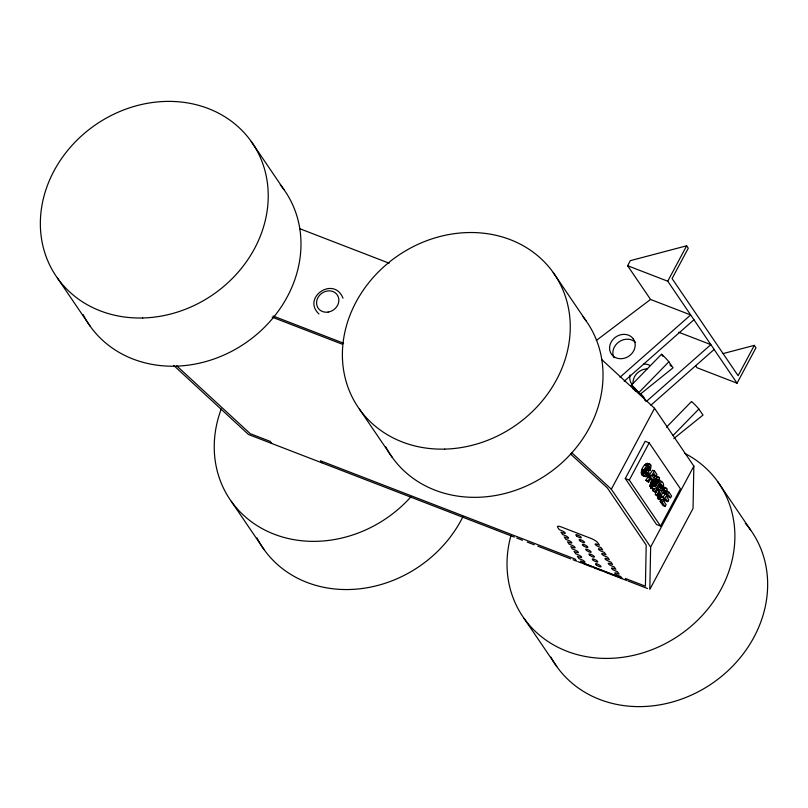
<?xml version="1.0" encoding="UTF-8"?>
<svg xmlns="http://www.w3.org/2000/svg" width="808" height="808" viewBox="0 0 808 808"><rect width="100%" height="100%" fill="white"/><g stroke="black" fill="none" stroke-linecap="round" stroke-linejoin="round"><path stroke-width="1.21" d="M649.824 589.406L650.642 547.056L693.85 466.135L654.541 408.303L601.889 359.701M693.85 466.135L693.032 508.484L650.42 588.295M645.4 469.044L647.41 469.822L649.026 472.205L645.531 476.589C637.138 476.336 643.229 461.772 648.531 463.994M645.531 476.589C637.027 472.811 654.753 455.126 650.167 470.519L647.329 468.963L647.541 465.863L649.551 466.64L649.339 469.741L650.167 470.519M655.207 486.416L653.207 485.648L655.47 482.689L656.389 479.326L658.399 480.104L658.055 482.204L655.207 486.416L653.632 486.578C652.864 483.972 655.389 478.902 658.177 479.437L658.399 480.104M660.156 499.021L658.409 499.102L657.661 497.566L657.712 495.981L659.712 496.758C658.55 500.122 662.59 501.233 663.863 498.132L663.297 496.678L661.287 495.9L660.611 496.678L662.611 497.455L663.297 496.678M650.046 485.648L652.056 479.851L654.066 480.629L656.46 477.669L658.702 477.063C661.762 481.093 656.399 491.961 650.834 487.971L650.046 485.648L652.056 486.426L652.844 488.749M652.056 486.426L654.066 480.629M659.055 487.628C662.439 480.629 663.802 491.971 659.419 486.891L661.227 484.184L662.297 485.83M658.116 496.253L656.106 495.476L655.308 494.294L656.955 488.85L658.964 489.618L657.308 495.072L658.116 496.253L659.833 490.274C663.721 490.981 665.156 483.305 661.611 481.396L659.601 480.629M666.226 494.334L663.388 492.718L663.701 489.86L665.711 490.638L665.398 493.496L666.226 494.334C670.377 483.154 659.712 489.921 659.712 496.758M648.157 469.741L648.511 468.822M664.226 493.557L664.6 492.688M619.978 377.275L690.678 314.948L650.551 299.455L627.614 265.721L630.321 260.661L686.649 245.804L688.285 248.218L672.084 278.558L738.108 375.7L754.319 345.359L755.965 347.783L737.058 383.194L696.93 367.701L695.547 365.65M737.058 383.194L667.751 281.214L686.649 245.804M650.642 547.056L611.333 489.224L654.541 408.303M625.281 478.528L645.158 441.289L649.178 442.845L680.437 488.84L660.56 526.079L656.54 524.523L625.281 478.528L629.291 480.073L660.56 526.079M629.291 480.073L649.178 442.845M659.257 491.84L660.288 490.103M645.198 472.094L644.198 473.589L646.208 474.367L647.208 472.862L646.279 471.498L644.269 470.731L645.198 472.094L647.208 472.862M646.279 471.498L647.41 469.822M655.965 476.427L654.167 473.791L652.551 476.215L654.308 478.801L653.177 480.487L651.43 477.902L648.561 482.194L645.804 480.316L652.541 470.236L654.551 471.014L657.086 474.75L655.965 476.427L653.955 475.649M649.087 477.659L650.359 475.75L648.986 473.72L647.713 475.629L649.087 477.659L647.087 476.882M648.561 482.194L647.814 481.093L654.551 471.014M658.964 489.618L658.409 488.406L655.621 492.577L652.864 490.709L654.217 488.689M655.621 492.577L654.874 491.476L661.611 481.396M662.863 497.415L666.903 491.365L668.913 492.143L671.6 496.092L670.468 497.779L668.529 494.92L667.004 497.213L668.883 499.98L667.751 501.657L665.873 498.9L664.025 501.606L666.135 504.707L665.004 506.394L663.004 505.616L660.166 501.445L661.51 499.435M665.004 506.394L662.176 502.223L668.913 492.143M633.078 387.699L631.321 385.234L661.52 354.268L661.994 354.631A9.666 0.768 47.7 0 1 667.953 360.631L673.054 367.791L639.936 394.456M668.933 361.731L638.734 392.688L638.179 391.991A6.444 0.515 47.7 0 0 631.3 385.073L631.321 385.234M666.479 427.18L691.496 401.526L691.971 401.889A9.666 0.768 47.7 0 1 697.93 407.878L703.031 415.049L673.811 438.572M673.024 435.522L698.91 408.979M653.601 477.75L656.025 476.144L657.53 477.376M624.19 381.265L693.951 319.766M646.754 401.142L710.858 344.632L678.75 332.239M650.965 405.131L714.131 349.45M596.294 340.481L650.551 299.455M662.611 497.455L661.176 497.657L661.368 495.041L664.186 490.759L665.711 490.638M652.531 488.082L650.834 487.971M665.024 488.375L664.166 487.365L662.903 487.466L664.903 488.244M723.15 353.571L754.319 345.359M643.532 475.811L646.137 476.528M646.208 474.367L644.633 473.023L644.956 471.054L647.915 466.59L649.551 466.64M627.614 265.721L667.751 281.214M299.728 228.684L389.163 263.206M273.134 316.019L343.572 343.208M272.165 317.14L342.602 344.329M647.38 463.297L650.198 464.378M646.905 463.378L650.531 464.762M646.39 463.6L648.4 464.378M648.794 464.489L650.804 465.256M645.855 463.964L647.865 464.741M645.289 464.469L647.299 465.246M644.693 465.115L646.703 465.893M647.764 466.398L649.763 467.175M647.794 467.105L649.804 467.872M647.652 467.963L649.662 468.731M647.329 468.963L649.339 469.741M642.229 469.125L644.239 469.903M641.784 470.266L643.794 471.044M657.258 476.831L659.257 477.599M641.481 471.347L643.491 472.125M641.32 472.377L643.32 473.155M656.167 478.669L658.177 479.437M641.3 473.084L643.299 473.862M641.38 473.73L643.38 474.498M641.562 474.316L643.572 475.084M656.349 480.275L658.358 481.053M641.845 474.831L643.855 475.609M656.227 480.841L658.237 481.619M656.045 481.427L658.055 482.204M651.177 479.71L653.177 480.487M651.49 480.841L653.5 481.619M655.47 482.689L657.48 483.467M660.378 485.426L662.378 486.204M650.955 481.962L652.965 482.729M645.804 480.316L647.814 481.093M654.783 483.83L656.793 484.598M660.288 485.992L662.297 486.759M663.782 487.274L666.499 488.345M663.358 487.315L666.782 488.668M660.045 486.578L662.055 487.355M650.501 483.174L652.51 483.941M664.418 488.527L661.904 488.173L663.913 488.941M653.995 484.861L655.995 485.628M659.742 487.052L661.752 487.82M659.409 487.406L661.409 488.184M650.177 484.416L652.187 485.194M663.903 490.345L665.903 491.123M663.923 490.961L665.923 491.739M656.904 488.466L658.904 489.244M650.066 486.224L652.066 487.002M663.752 491.749L665.762 492.526M650.147 486.749L652.157 487.517M656.833 489.648L658.843 490.416M650.521 487.608L654.046 489.032M663.388 492.718L665.398 493.496M651.197 488.204L653.601 489.072M652.864 490.709L654.874 491.476M660.692 493.749L658.682 492.981L658.237 494.052L660.247 494.819M668.469 497.011L670.468 497.779M657.914 495.051L659.924 495.829M655.308 494.294L657.308 495.072M657.631 496.819L659.631 497.597M657.661 497.566L659.671 498.344M667.751 501.657L665.741 500.889L664.489 499.041M657.813 498.203L659.823 498.98M659.651 499.263L661.661 500.041M658.086 498.748L660.096 499.526M658.409 499.102L661.197 500.142M660.166 501.445L662.176 502.223M581.609 562.469L621.867 578.053L581.74 562.56L580.619 561.045L583.124 562.014A2.959 0.758 28.1 0 0 584.81 561.782A2.959 0.758 28.1 0 0 581.487 559.611L578.982 558.641L577.346 556.227L579.851 557.197A2.959 0.758 28.1 0 0 581.538 556.965A2.959 0.758 28.1 0 0 578.215 554.783L575.7 553.823L574.064 551.41L576.579 552.379A2.959 0.758 28.1 0 0 578.265 552.137A2.959 0.758 28.1 0 0 574.932 549.965L572.428 548.996L570.791 546.592L573.296 547.561A2.959 0.758 28.1 0 0 574.993 547.319A2.959 0.758 28.1 0 0 571.66 545.148L569.155 544.178L567.519 541.774L570.024 542.734A2.959 0.747 28.1 0 0 571.71 542.501A2.959 0.747 28.1 0 0 568.388 540.33L565.873 539.36L564.236 536.946L566.751 537.916A2.959 0.747 28.1 0 0 568.438 537.684A2.959 0.747 28.1 0 0 565.105 535.512L562.6 534.543L560.964 532.129L563.469 533.098A2.959 0.747 28.1 0 0 565.156 532.866A2.959 0.747 28.1 0 0 561.833 530.694L559.328 529.725L557.722 527.361A5.929 1.505 28.1 0 1 561.095 526.887L591.193 538.502A5.929 1.505 28.1 0 1 597.849 542.855L599.455 545.208L596.94 544.249A2.959 0.758 28.1 0 0 595.254 544.481A2.959 0.758 28.1 0 0 598.587 546.652L601.091 547.622L602.728 550.036L600.223 549.066A2.959 0.758 28.1 0 0 598.526 549.299A2.959 0.758 28.1 0 0 601.859 551.47L604.364 552.44L606.02 554.823L603.505 553.854A2.959 0.758 28.1 0 0 601.819 554.096A2.959 0.758 28.1 0 0 605.152 556.268L607.656 557.237L609.293 559.651L606.788 558.682A2.959 0.758 28.1 0 0 605.091 558.914A2.959 0.758 28.1 0 0 608.424 561.095L610.929 562.055L612.565 564.469L610.06 563.509A2.959 0.758 28.1 0 0 608.374 563.742A2.959 0.758 28.1 0 0 611.696 565.913L614.201 566.883L615.837 569.297L613.333 568.327A2.959 0.758 28.1 0 0 611.646 568.569A2.959 0.758 28.1 0 0 614.969 570.741L617.474 571.71L619.11 574.124L616.605 573.155A2.959 0.758 28.1 0 0 614.918 573.387A2.959 0.758 28.1 0 0 618.241 575.569L620.746 576.528L621.736 577.962M514.332 537.108L248.531 434.512L173.71 365.448M516.686 538.017L522.554 540.279M527.25 542.097L534.29 544.814M537.815 546.168L570.69 558.863M573.034 559.762L576.558 561.126L575.185 559.096L320.423 460.762L321.796 462.792M577.72 561.58L581.225 562.923M583.558 563.832L591.719 566.984M594.052 567.883L602.223 571.034M604.556 571.933L626.715 580.487L625.341 578.457L645.41 586.204L646.198 545.107L607.333 487.921L570.62 454.035M627.877 580.932L647.511 588.517M571.61 452.561L611.333 489.224M176.76 365.873L250.197 433.654L270.256 441.4L271.639 443.43M636.926 390.658L632.028 385.87L632.815 387.194M632.26 384.628L631.654 383.901A13.342 11.615 -34.2 0 1 630.089 374.962M343.006 298.202C333.957 275.397 301.475 297.647 318.968 313.969M661.52 354.268L662.893 356.298M717.888 481.861L750.652 530.058M553.268 272.589L586.022 320.786M251.227 141.461L283.982 189.658M524.018 618.342L556.773 666.539M359.388 409.07L392.153 457.267M231.25 501.283L264.004 549.48M57.348 277.942L90.112 326.139M633.028 382.962A13.342 11.615 -34.2 0 1 647.127 368.862M643.855 364.044A13.342 11.615 -34.2 0 1 650.056 365.509M613.969 357.732A13.342 11.615 -34.2 0 1 618.928 341.895A13.342 11.615 -34.2 0 1 635.593 342.511M634.563 390.335A11.807 3 28.1 0 1 635.967 391.304M644.451 399.768A23.614 5.989 28.1 0 1 646.178 401.515M632.573 388.496A17.18 4.363 28.1 0 1 644.703 399.233M671.408 366.377A9.666 0.768 47.7 0 1 669.963 364.964M745.33 523.291A118.554 103.242 -34.2 0 1 712.434 683.225A118.554 103.242 -34.2 0 1 550.925 657.156M684.538 453.227A118.554 103.242 -34.2 0 1 721.857 587.719A118.554 103.242 -34.2 0 1 579.336 655.167A118.554 103.242 -34.2 0 1 510.989 535.361M462.974 516.635A118.554 103.242 -34.2 0 1 358.732 588.911A118.554 103.242 -34.2 0 1 257.015 537.926M411.11 496.627A118.554 103.242 -34.2 0 1 268.246 531.694A118.554 103.242 -34.2 0 1 221.23 409M583.063 316.857A118.554 103.242 -34.2 0 1 545.461 475.528A118.554 103.242 -34.2 0 1 385.729 446.794M280.255 184.769A118.554 103.242 -34.2 0 1 243.42 344.39A118.554 103.242 -34.2 0 1 83.123 314.575M633.29 338.865L632.321 337.694A13.342 11.615 -34.2 0 0 614.949 337.603A13.342 11.615 -34.2 0 0 611.484 354.217L612.454 355.389A13.342 11.615 -34.2 0 0 629.816 355.48A13.342 11.615 -34.2 0 0 633.29 338.865M444.814 449.107A118.554 103.242 -34.2 0 0 560.247 284.153A118.554 103.242 -34.2 0 0 363.913 289.234A118.554 103.242 -34.2 0 0 444.814 449.107M142.784 317.978A118.554 103.242 -34.2 0 0 258.217 153.025A118.554 103.242 -34.2 0 0 61.873 158.105A118.554 103.242 -34.2 0 0 142.784 317.978M328.139 312.09A11.625 10.181 -35.8 0 0 337.148 294.748A11.625 10.181 -35.8 0 0 317.847 297.778A11.625 10.181 -35.8 0 0 328.139 312.09M596.213 564.832A3.08 0.778 28.1 0 0 600.889 566.852A3.08 0.778 28.1 0 0 597.819 564.186A3.08 0.778 28.1 0 0 596.213 564.832M589.84 555.298A3.08 0.778 28.1 0 0 594.355 557.035A3.08 0.778 28.1 0 0 590.82 554.288A3.08 0.778 28.1 0 0 589.84 555.298M583.285 545.653A3.08 0.778 28.1 0 0 587.81 547.4A3.08 0.778 28.1 0 0 584.275 544.643A3.08 0.778 28.1 0 0 583.285 545.653M580.013 540.835A3.08 0.778 28.1 0 0 584.527 542.582A3.08 0.778 28.1 0 0 580.992 539.835A3.08 0.778 28.1 0 0 580.013 540.835M593.193 560.227A3.08 0.778 28.1 0 0 597.708 561.974A3.08 0.778 28.1 0 0 594.173 559.217A3.08 0.778 28.1 0 0 593.193 560.227M576.74 536.017A3.08 0.778 28.1 0 0 581.255 537.764A3.08 0.778 28.1 0 0 577.72 535.007A3.08 0.778 28.1 0 0 576.74 536.017M586.568 550.47A3.08 0.778 28.1 0 0 591.082 552.217A3.08 0.778 28.1 0 0 587.547 549.47A3.08 0.778 28.1 0 0 586.568 550.47"/></g></svg>
